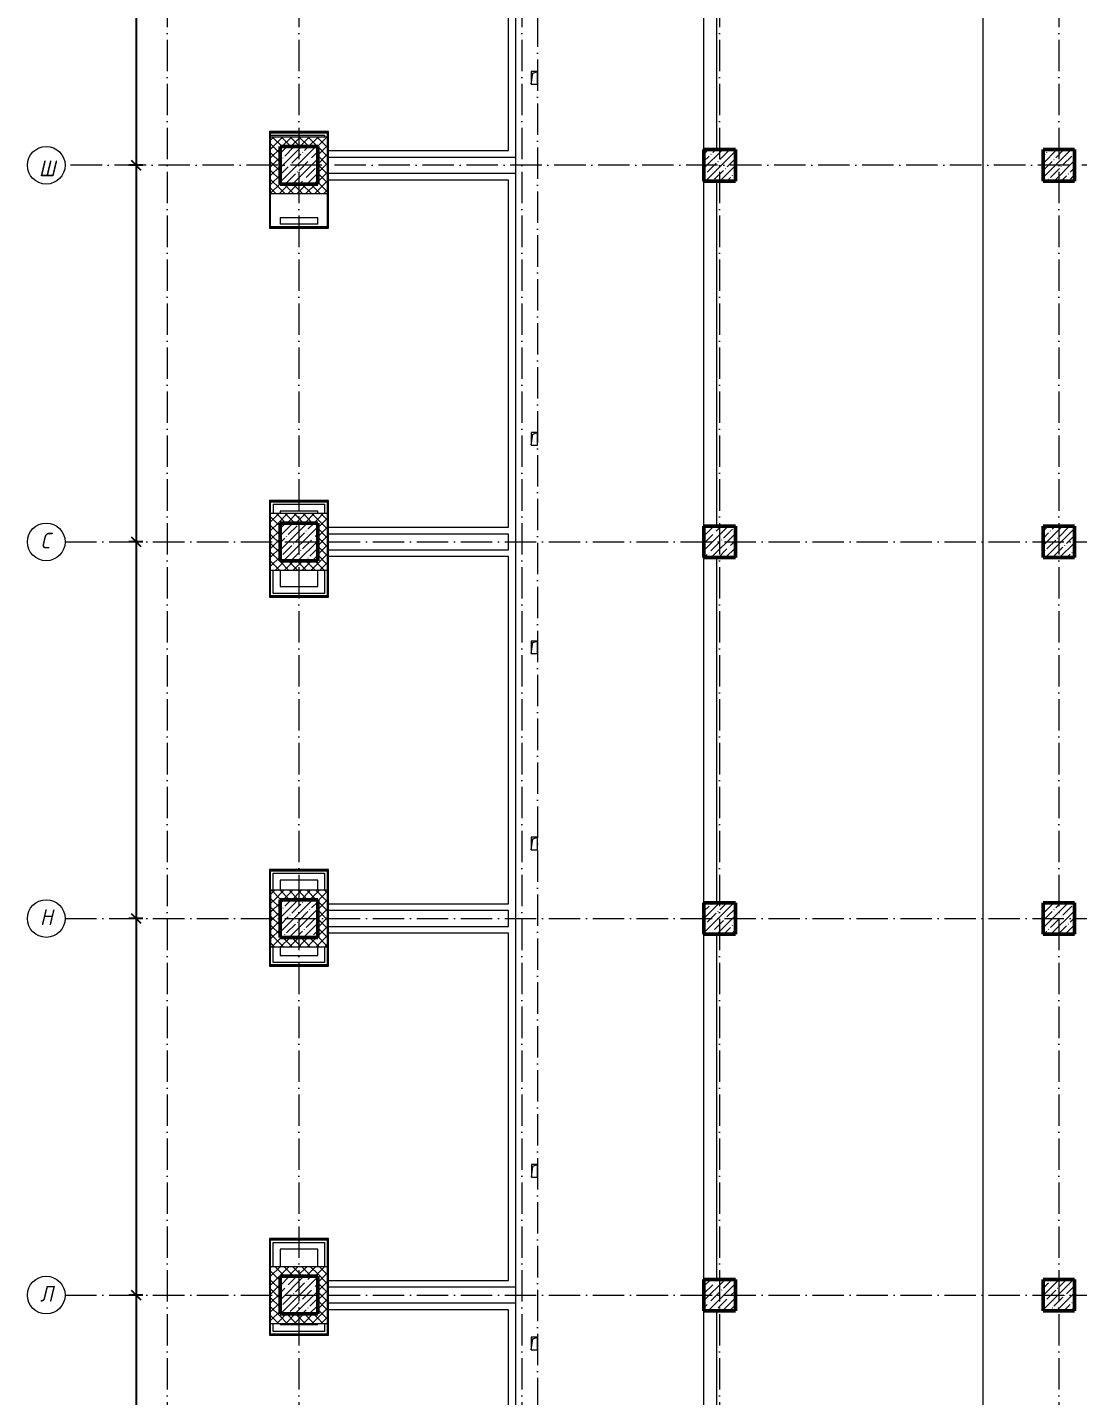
# Model space of a CAD drawing. Header units: millimetres. Extents: x -356862 to 418287, y 0 to 839748.
# Drawn here: x -109788 to -93065, y 476095 to 497895 of the extents above; entities that cross this region are included whole.
import ezdxf

# ---------------------------------------------------------------- set-up
doc = ezdxf.new("R2010")
doc.units = ezdxf.units.MM
doc.linetypes.add('50_200_ШТРИХ_1Т_ш5_п1_п1_', pattern=[700, 500, -100, 0, -100])
for name, color, linetype, lineweight in [('A-____-____-DIMS', 7, 'Continuous', 9), ('A-FLOR-____-OTLN', 7, 'Continuous', 9), ('A-GENM-____-OTLN', 7, 'Continuous', 9), ('A-WALL-____-MCUT-3', 7, 'Continuous', 9), ('A-WALL-____-OTLN', 7, 'Continuous', 9), ('A-WALL-____-PATT-1', 7, 'Continuous', 9), ('A-WALL-FNSH-MCUT-1', 7, 'Continuous', 9), ('I-WALL-____-OTLN', 7, 'Continuous', 9), ('S-COLS-____-MCUT', 7, 'Continuous', 50), ('S-COLS-____-OTLN', 7, 'Continuous', 9), ('S-GRID-____-IDEN', 7, 'Continuous', 9), ('S-GRID-____-OTLN-1', 7, '50_200_ШТРИХ_1Т_ш5_п1_п1_', 9)]:
    doc.layers.add(name, color=color, linetype=linetype, lineweight=lineweight)
doc.layers.add('G-____-____-SYMB-1', color=9, linetype='Continuous', lineweight=9, true_color=0x808080)
doc.styles.add('ISOCPEUR_I', font='isocpeui.ttf', dxfattribs={"width": 0.9, "height": 2.5})
doc.dimstyles.new('ISO-2_5_0_9К_БОЛЬШОЙ_ОСИ', dxfattribs={"dimscale": 304.8, "dimtxt": 248.995294, "dimasz": 0.492126, "dimexe": 0.393701, "dimexo": 0, "dimgap": 0, "dimtad": 1, "dimdec": 0, "dimzin": 0, "dimdsep": 46, "dimtxsty": 'ISOCPEUR_I', "dimblk1": 'OBLIQUE', "dimblk2": 'OBLIQUE', "dimsah": 1, "dimcen": 0.09, "dimdle": 0.393701, "dimazin": 0, "dimtfac": 1, "dimtdec": 4, "dimtix": 1, "dimtmove": 0, "dimatfit": 3, "dimfxl": 1, "dimtvp": 1, "dimtolj": 1, "dimtzin": 0, "dimarcsym": 2})
pattern_1 = [(45, (-176515.07, 459015.94), (-70.71068, 70.71068), []), (135, (-176515.07, 459015.94), (-70.71068, -70.71068), [])]

# ---------------------------------------------------------------- blocks, each defined once
blk = doc.blocks.new('BSC_Колонна _Прямоугольная - 600х600-V9-АР1_План отверстий 1 этажа в осях 1-64_А-ГГ')
at = {"layer": 'S-COLS-____-OTLN'}
h = blk.add_hatch(dxfattribs=at)
h.set_pattern_fill('FP_39', color=256, style=0, pattern_type=2)
h.set_pattern_definition([(315, (-36681.04, 71050), (114.04925, 114.04925), []), (315, (-36681.04, 70935.95), (114.04925, 114.04925), [201.613, -40.323, 3.353, -36.97])])
h.paths.add_polyline_path([(-300, 300), (-300, -300), (300, -300), (300, 300), (173, 300)], flags=0)
at = {"layer": 'S-COLS-____-MCUT'}
for p, q in [((300, 300), (-300, 300)), ((-300, 300), (-300, -300)), ((300, -300), (300, 300)), ((-300, -300), (300, -300))]:
    blk.add_line(p, q, dxfattribs=at)
blk = doc.blocks.new('BSC_Колонна _Прямоугольная - 600х600-V10-АР1_План отверстий 1 этажа в осях 1-64_А-ГГ')
at = {"layer": 'S-COLS-____-OTLN'}
h = blk.add_hatch(dxfattribs=at)
h.set_pattern_fill('FP_40', color=256, style=0, pattern_type=2)
h.set_pattern_definition([(45, (-71050, -30681.04), (-114.04925, 114.04925), []), (45, (-70935.95, -30681.04), (-114.04925, 114.04925), [201.613, -40.323, 3.353, -36.97])])
h.paths.add_polyline_path([(-300, -300), (300, -300), (300, 300), (-300, 300)], flags=0)
at = {"layer": 'S-COLS-____-MCUT'}
for p, q in [((300, 300), (-300, 300)), ((-300, 300), (-300, -300)), ((300, -300), (300, 300)), ((-300, -300), (300, -300))]:
    blk.add_line(p, q, dxfattribs=at)
blk = doc.blocks.new('BSC_Колонна _Прямоугольная - 600х600-V11-АР1_План отверстий 1 этажа в осях 1-64_А-ГГ')
at = {"layer": 'S-COLS-____-OTLN'}
h = blk.add_hatch(dxfattribs=at)
h.set_pattern_fill('FP_41', color=256, style=0, pattern_type=2)
h.set_pattern_definition([(45, (-71050, -24681.04), (-114.04925, 114.04925), []), (45, (-70935.95, -24681.04), (-114.04925, 114.04925), [201.613, -40.323, 3.353, -36.97])])
h.paths.add_polyline_path([(-300, -300), (300, -300), (300, 300), (-300, 300), (-300, 133)], flags=0)
at = {"layer": 'S-COLS-____-MCUT'}
for p, q in [((300, 300), (-300, 300)), ((-300, 300), (-300, -300)), ((300, -300), (300, 300)), ((-300, -300), (300, -300))]:
    blk.add_line(p, q, dxfattribs=at)
blk = doc.blocks.new('BSC_Колонна _Прямоугольная - 600х600-V12-АР1_План отверстий 1 этажа в осях 1-64_А-ГГ')
at = {"layer": 'S-COLS-____-OTLN'}
h = blk.add_hatch(dxfattribs=at)
h.set_pattern_fill('FP_42', color=256, style=0, pattern_type=2)
h.set_pattern_definition([(45, (-71050, -18681.04), (-114.04925, 114.04925), []), (45, (-70935.95, -18681.04), (-114.04925, 114.04925), [201.613, -40.323, 3.353, -36.97])])
h.paths.add_polyline_path([(-300, -300), (300, -300), (300, 300), (-300, 300), (-300, 113)], flags=0)
at = {"layer": 'S-COLS-____-MCUT'}
for p, q in [((300, 300), (-300, 300)), ((-300, 300), (-300, -300)), ((300, -300), (300, 300)), ((-300, -300), (300, -300))]:
    blk.add_line(p, q, dxfattribs=at)
blk = doc.blocks.new('BSC_Колонна _Прямоугольная - 500х500-27170131-АР1_План отверстий 1 этажа в осях 1-64_А-ГГ')
at = {"layer": 'S-COLS-____-OTLN'}
h = blk.add_hatch(dxfattribs=at)
h.set_pattern_fill('FP_51', color=256, style=0, pattern_type=2)
h.set_pattern_definition([(45, (-77750, -30681.04), (-114.04925, 114.04925), []), (45, (-77635.95, -30681.04), (-114.04925, 114.04925), [201.613, -40.323, 3.353, -36.97])])
h.paths.add_polyline_path([(-250, -250), (250, -250), (250, 250), (-250, 250)], flags=0)
at = {"layer": 'S-COLS-____-MCUT'}
for p, q in [((250, 250), (-250, 250)), ((-250, 250), (-250, -250)), ((250, -250), (250, 250)), ((-250, -250), (250, -250))]:
    blk.add_line(p, q, dxfattribs=at)
blk = doc.blocks.new('BSC_Колонна _Прямоугольная - 500х500-V20-АР1_План отверстий 1 этажа в осях 1-64_А-ГГ')
at = {"layer": 'S-COLS-____-OTLN'}
h = blk.add_hatch(dxfattribs=at)
h.set_pattern_fill('FP_52', color=256, style=0, pattern_type=2)
h.set_pattern_definition([(45, (-83150, -30681.04), (-114.04925, 114.04925), []), (45, (-83035.95, -30681.04), (-114.04925, 114.04925), [201.613, -40.323, 3.353, -36.97])])
h.paths.add_polyline_path([(-250, -250), (250, -250), (250, 250), (-250, 250)], flags=0)
at = {"layer": 'S-COLS-____-MCUT'}
for p, q in [((250, 250), (-250, 250)), ((-250, 250), (-250, -250)), ((250, -250), (250, 250)), ((-250, -250), (250, -250))]:
    blk.add_line(p, q, dxfattribs=at)
blk = doc.blocks.new('BSC_Колонна _Прямоугольная - 500х500-V21-АР1_План отверстий 1 этажа в осях 1-64_А-ГГ')
at = {"layer": 'S-COLS-____-OTLN'}
h = blk.add_hatch(dxfattribs=at)
h.set_pattern_fill('FP_53', color=256, style=0, pattern_type=2)
h.set_pattern_definition([(45, (-77750, -24681.04), (-114.04925, 114.04925), []), (45, (-77635.95, -24681.04), (-114.04925, 114.04925), [201.613, -40.323, 3.353, -36.97])])
h.paths.add_polyline_path([(-250, -250), (250, -250), (250, 250), (-250, 250)], flags=0)
at = {"layer": 'S-COLS-____-MCUT'}
for p, q in [((250, 250), (-250, 250)), ((-250, 250), (-250, -250)), ((250, -250), (250, 250)), ((-250, -250), (250, -250))]:
    blk.add_line(p, q, dxfattribs=at)
blk = doc.blocks.new('BSC_Колонна _Прямоугольная - 500х500-V22-АР1_План отверстий 1 этажа в осях 1-64_А-ГГ')
at = {"layer": 'S-COLS-____-OTLN'}
h = blk.add_hatch(dxfattribs=at)
h.set_pattern_fill('FP_54', color=256, style=0, pattern_type=2)
h.set_pattern_definition([(45, (-83150, -24681.04), (-114.04925, 114.04925), []), (45, (-83035.95, -24681.04), (-114.04925, 114.04925), [201.613, -40.323, 3.353, -36.97])])
h.paths.add_polyline_path([(-250, -250), (250, -250), (250, 250), (-250, 250)], flags=0)
at = {"layer": 'S-COLS-____-MCUT'}
for p, q in [((250, 250), (-250, 250)), ((-250, 250), (-250, -250)), ((250, -250), (250, 250)), ((-250, -250), (250, -250))]:
    blk.add_line(p, q, dxfattribs=at)
blk = doc.blocks.new('BSC_Колонна _Прямоугольная - 500х500-V23-АР1_План отверстий 1 этажа в осях 1-64_А-ГГ')
at = {"layer": 'S-COLS-____-OTLN'}
h = blk.add_hatch(dxfattribs=at)
h.set_pattern_fill('FP_55', color=256, style=0, pattern_type=2)
h.set_pattern_definition([(45, (-77750, -18681.04), (-114.04925, 114.04925), []), (45, (-77635.95, -18681.04), (-114.04925, 114.04925), [201.613, -40.323, 3.353, -36.97])])
h.paths.add_polyline_path([(-250, -250), (250, -250), (250, 250), (-250, 250)], flags=0)
at = {"layer": 'S-COLS-____-MCUT'}
for p, q in [((250, 250), (-250, 250)), ((-250, 250), (-250, -250)), ((250, -250), (250, 250)), ((-250, -250), (250, -250))]:
    blk.add_line(p, q, dxfattribs=at)
blk = doc.blocks.new('BSC_Колонна _Прямоугольная - 500х500-V24-АР1_План отверстий 1 этажа в осях 1-64_А-ГГ')
at = {"layer": 'S-COLS-____-OTLN'}
h = blk.add_hatch(dxfattribs=at)
h.set_pattern_fill('FP_56', color=256, style=0, pattern_type=2)
h.set_pattern_definition([(45, (-83150, -18681.04), (-114.04925, 114.04925), []), (45, (-83035.95, -18681.04), (-114.04925, 114.04925), [201.613, -40.323, 3.353, -36.97])])
h.paths.add_polyline_path([(-250, -250), (250, -250), (250, 250), (-250, 250)], flags=0)
at = {"layer": 'S-COLS-____-MCUT'}
for p, q in [((250, 250), (-250, 250)), ((-250, 250), (-250, -250)), ((250, -250), (250, 250)), ((-250, -250), (250, -250))]:
    blk.add_line(p, q, dxfattribs=at)
blk = doc.blocks.new('BSC_Колонна _Прямоугольная - 500х500-V90-АР1_План отверстий 1 этажа в осях 1-64_А-ГГ')
at = {"layer": 'S-COLS-____-OTLN'}
h = blk.add_hatch(dxfattribs=at)
h.set_pattern_fill('FP_122', color=256, style=0, pattern_type=2)
h.set_pattern_definition([(45, (-77750, -36681.04), (-114.04925, 114.04925), []), (45, (-77635.95, -36681.04), (-114.04925, 114.04925), [201.613, -40.323, 3.353, -36.97])])
h.paths.add_polyline_path([(-250, -250), (250, -250), (250, 250), (-250, 250)], flags=0)
at = {"layer": 'S-COLS-____-MCUT'}
for p, q in [((250, 250), (-250, 250)), ((-250, 250), (-250, -250)), ((250, -250), (250, 250)), ((-250, -250), (250, -250))]:
    blk.add_line(p, q, dxfattribs=at)
blk = doc.blocks.new('BSC_Колонна _Прямоугольная - 500х500-V91-АР1_План отверстий 1 этажа в осях 1-64_А-ГГ')
at = {"layer": 'S-COLS-____-OTLN'}
h = blk.add_hatch(dxfattribs=at)
h.set_pattern_fill('FP_123', color=256, style=0, pattern_type=2)
h.set_pattern_definition([(45, (-83150, -36681.04), (-114.04925, 114.04925), []), (45, (-83035.95, -36681.04), (-114.04925, 114.04925), [201.613, -40.323, 3.353, -36.97])])
h.paths.add_polyline_path([(-250, -250), (250, -250), (250, 250), (-250, 250)], flags=0)
at = {"layer": 'S-COLS-____-MCUT'}
for p, q in [((250, 250), (-250, 250)), ((-250, 250), (-250, -250)), ((250, -250), (250, 250)), ((-250, -250), (250, -250))]:
    blk.add_line(p, q, dxfattribs=at)
blk = doc.blocks.new('AR_Отверстие прямоугольное _в плите_ - AR_Отверстие прямоугольное _в плите_-V181-АР1_План отверстий 1 этажа в осях 1-64_А-ГГ')
at = {"layer": 'A-GENM-____-OTLN'}
for p, q in [((50, 100), (-50, 100)), ((-50, 100), (-50, -100)), ((-50, -100), (-25, 75)), ((-25, 75), (50, 100)), ((50, -100), (50, 100)), ((-50, -100), (50, -100))]:
    blk.add_line(p, q, dxfattribs=at)
blk = doc.blocks.new('Ось сетки - Круг_Ø6_00__ISO-2_5_0_9K_-25732049-АР1_План отверстий 1 этажа в осях 1-64_А-ГГ')
at = {"layer": 'S-GRID-____-IDEN'}
blk.add_circle((0, 0), 3, dxfattribs=at)
blk = doc.blocks.new('_Oblique')
at = {"color": 0, "linetype": 'ByBlock', "lineweight": -2}
blk.add_line((-0.5, -0.5), (0.5, 0.5), dxfattribs=at)
blk = doc.blocks.new('*D13240')
at = {"layer": 'A-____-____-DIMS', "color": 0, "lineweight": -2, "transparency": 16777216}
for p, q in [((-107949, 501847), (-108175, 501847)), ((-108055, 501967), (-108055, 495577)), ((-107949, 495697), (-108175, 495697))]:
    blk.add_line(p, q, dxfattribs=at)
at = {"layer": 'Defpoints', "color": 0, "transparency": 16777216}
for p in [(-107949, 501847), (-108055, 495697), (-107949, 495697)]:
    blk.add_point(p, dxfattribs=at)
at = {"layer": 'A-____-____-DIMS', "color": 0, "lineweight": -2, "transparency": 16777216, "xscale": 150, "yscale": 150, "zscale": 150}
for p, rotation in [((-108055, 501847), 90), ((-108055, 495697), 270)]:
    blk.add_blockref('_Oblique', p, dxfattribs=dict(at, rotation=rotation))
at = {"layer": 'A-____-____-DIMS', "color": 0, "transparency": 16777216, "insert": (-108056, 498772), "char_height": 2.5, "width": 701.02, "attachment_point": 5, "rotation": 90, "style": 'ISOCPEUR_I'}
blk.add_mtext('\\A1;6150', dxfattribs=at)
blk = doc.blocks.new('*D13241')
at = {"layer": 'A-____-____-DIMS', "color": 0, "lineweight": -2, "transparency": 16777216}
for p, q in [((-108055, 495817), (-108055, 489577)), ((-107949, 495697), (-108175, 495697)), ((-107949, 489697), (-108175, 489697))]:
    blk.add_line(p, q, dxfattribs=at)
at = {"layer": 'Defpoints', "color": 0, "transparency": 16777216}
for p in [(-107949, 495697), (-108055, 489697), (-107949, 489697)]:
    blk.add_point(p, dxfattribs=at)
at = {"layer": 'A-____-____-DIMS', "color": 0, "lineweight": -2, "transparency": 16777216, "xscale": 150, "yscale": 150, "zscale": 150}
for p, rotation in [((-108055, 495697), 90), ((-108055, 489697), 270)]:
    blk.add_blockref('_Oblique', p, dxfattribs=dict(at, rotation=rotation))
at = {"layer": 'A-____-____-DIMS', "color": 0, "transparency": 16777216, "insert": (-108056, 492697), "char_height": 2.5, "width": 758.48, "attachment_point": 5, "rotation": 90, "style": 'ISOCPEUR_I'}
blk.add_mtext('\\A1;6000', dxfattribs=at)
blk = doc.blocks.new('*D13242')
at = {"layer": 'A-____-____-DIMS', "color": 0, "lineweight": -2, "transparency": 16777216}
for p, q in [((-107949, 489697), (-108175, 489697)), ((-108055, 489817), (-108055, 483577)), ((-107949, 483697), (-108175, 483697))]:
    blk.add_line(p, q, dxfattribs=at)
at = {"layer": 'Defpoints', "color": 0, "transparency": 16777216}
for p in [(-107949, 489697), (-108055, 483697), (-107949, 483697)]:
    blk.add_point(p, dxfattribs=at)
at = {"layer": 'A-____-____-DIMS', "color": 0, "lineweight": -2, "transparency": 16777216, "xscale": 150, "yscale": 150, "zscale": 150}
for p, rotation in [((-108055, 489697), 90), ((-108055, 483697), 270)]:
    blk.add_blockref('_Oblique', p, dxfattribs=dict(at, rotation=rotation))
at = {"layer": 'A-____-____-DIMS', "color": 0, "transparency": 16777216, "insert": (-108056, 486697), "char_height": 2.5, "width": 758.48, "attachment_point": 5, "rotation": 90, "style": 'ISOCPEUR_I'}
blk.add_mtext('\\A1;6000', dxfattribs=at)
blk = doc.blocks.new('*D13243')
at = {"layer": 'A-____-____-DIMS', "color": 0, "lineweight": -2, "transparency": 16777216}
for p, q in [((-108055, 483817), (-108055, 477577)), ((-107949, 483697), (-108175, 483697)), ((-107949, 477697), (-108175, 477697))]:
    blk.add_line(p, q, dxfattribs=at)
at = {"layer": 'Defpoints', "color": 0, "transparency": 16777216}
for p in [(-107949, 483697), (-108055, 477697), (-107949, 477697)]:
    blk.add_point(p, dxfattribs=at)
at = {"layer": 'A-____-____-DIMS', "color": 0, "lineweight": -2, "transparency": 16777216, "xscale": 150, "yscale": 150, "zscale": 150}
for p, rotation in [((-108055, 483697), 90), ((-108055, 477697), 270)]:
    blk.add_blockref('_Oblique', p, dxfattribs=dict(at, rotation=rotation))
at = {"layer": 'A-____-____-DIMS', "color": 0, "transparency": 16777216, "insert": (-108056, 480697), "char_height": 2.5, "width": 758.48, "attachment_point": 5, "rotation": 90, "style": 'ISOCPEUR_I'}
blk.add_mtext('\\A1;6000', dxfattribs=at)
blk = doc.blocks.new('*D13244')
at = {"layer": 'A-____-____-DIMS', "color": 0, "lineweight": -2, "transparency": 16777216}
for p, q in [((-107949, 477697), (-108175, 477697)), ((-108055, 477817), (-108055, 475227)), ((-107949, 475347), (-108175, 475347))]:
    blk.add_line(p, q, dxfattribs=at)
at = {"layer": 'Defpoints', "color": 0, "transparency": 16777216}
for p in [(-107949, 477697), (-108055, 475347), (-107949, 475347)]:
    blk.add_point(p, dxfattribs=at)
at = {"layer": 'A-____-____-DIMS', "color": 0, "lineweight": -2, "transparency": 16777216, "xscale": 150, "yscale": 150, "zscale": 150}
for p, rotation in [((-108055, 477697), 90), ((-108055, 475347), 270)]:
    blk.add_blockref('_Oblique', p, dxfattribs=dict(at, rotation=rotation))
at = {"layer": 'A-____-____-DIMS', "color": 0, "transparency": 16777216, "insert": (-108056, 476522), "char_height": 2.5, "width": 758.48, "attachment_point": 5, "rotation": 90, "style": 'ISOCPEUR_I'}
blk.add_mtext('\\A1;2350', dxfattribs=at)

msp = doc.modelspace()

# ---------------------------------------------------------------- hatches: boundary and pattern name
at = {"layer": 'A-WALL-____-PATT-1'}
h = msp.add_hatch(dxfattribs=at)
h.set_pattern_fill('FP_1', color=256, style=0, pattern_type=2)
h.set_pattern_definition(pattern_1)
h.paths.add_polyline_path([(-105165.0675, 495996.983), (-105165.0675, 496146.983), (-105915.0675, 496146.983), (-105915.0675, 495996.983), (-105765.0675, 495996.983)], flags=0)
h = msp.add_hatch(dxfattribs=at)
h.set_pattern_fill('FP_1', color=256, style=0, pattern_type=2)
h.set_pattern_definition(pattern_1)
h.paths.add_polyline_path([(-105765.0675, 495246.983), (-105765.0675, 495996.983), (-105915.0675, 495996.983), (-105915.0675, 495246.983), (-105831.446, 495246.983)], flags=0)
h = msp.add_hatch(dxfattribs=at)
h.set_pattern_fill('FP_1', color=256, style=0, pattern_type=2)
h.set_pattern_definition(pattern_1)
h.paths.add_polyline_path([(-105165.0675, 495246.983), (-105015.0675, 495246.983), (-105015.0675, 496146.983), (-105165.0675, 496146.983), (-105165.0675, 495396.983)], flags=0)
h = msp.add_hatch(dxfattribs=at)
h.set_pattern_fill('FP_1', color=256, style=0, pattern_type=2)
h.set_pattern_definition(pattern_1)
h.paths.add_polyline_path([(-105165.0675, 495246.983), (-105165.0675, 495396.983), (-105765.0675, 495396.983), (-105765.0675, 495246.983)], flags=0)
h = msp.add_hatch(dxfattribs=at)
h.set_pattern_fill('FP_1', color=256, style=0, pattern_type=2)
h.set_pattern_definition(pattern_1)
h.paths.add_polyline_path([(-105765.0675, 489996.983), (-105165.0675, 489996.983), (-105165.0675, 490146.983), (-105915.0675, 490146.983), (-105915.0675, 489996.983), (-105831.446, 489996.983)], flags=0)
h = msp.add_hatch(dxfattribs=at)
h.set_pattern_fill('FP_1', color=256, style=0, pattern_type=2)
h.set_pattern_definition(pattern_1)
h.paths.add_polyline_path([(-105165.0675, 489246.983), (-105015.0675, 489246.983), (-105015.0675, 490146.983), (-105165.0675, 490146.983), (-105165.0675, 489396.983)], flags=0)
h = msp.add_hatch(dxfattribs=at)
h.set_pattern_fill('FP_1', color=256, style=0, pattern_type=2)
h.set_pattern_definition(pattern_1)
h.paths.add_polyline_path([(-105915.0675, 489246.983), (-105765.0675, 489246.983), (-105765.0675, 489996.983), (-105915.0675, 489996.983)], flags=0)
h = msp.add_hatch(dxfattribs=at)
h.set_pattern_fill('FP_1', color=256, style=0, pattern_type=2)
h.set_pattern_definition(pattern_1)
h.paths.add_polyline_path([(-105165.0675, 489246.983), (-105165.0675, 489396.983), (-105765.0675, 489396.983), (-105765.0675, 489246.983)], flags=0)
h = msp.add_hatch(dxfattribs=at)
h.set_pattern_fill('FP_1', color=256, style=0, pattern_type=2)
h.set_pattern_definition(pattern_1)
h.paths.add_polyline_path([(-105765.0675, 483996.983), (-105165.0675, 483996.983), (-105165.0675, 484146.983), (-105915.0675, 484146.983), (-105915.0675, 483996.983), (-105831.446, 483996.983)], flags=0)
h = msp.add_hatch(dxfattribs=at)
h.set_pattern_fill('FP_1', color=256, style=0, pattern_type=2)
h.set_pattern_definition(pattern_1)
h.paths.add_polyline_path([(-105765.0675, 483246.983), (-105765.0675, 483996.983), (-105915.0675, 483996.983), (-105915.0675, 483246.983), (-105831.446, 483246.983)], flags=0)
h = msp.add_hatch(dxfattribs=at)
h.set_pattern_fill('FP_1', color=256, style=0, pattern_type=2)
h.set_pattern_definition(pattern_1)
h.paths.add_polyline_path([(-105165.0675, 483246.983), (-105015.0675, 483246.983), (-105015.0675, 484146.983), (-105165.0675, 484146.983), (-105165.0675, 483396.983)], flags=0)
h = msp.add_hatch(dxfattribs=at)
h.set_pattern_fill('FP_1', color=256, style=0, pattern_type=2)
h.set_pattern_definition(pattern_1)
h.paths.add_polyline_path([(-105165.0675, 483246.983), (-105165.0675, 483396.983), (-105765.0675, 483396.983), (-105765.0675, 483246.983)], flags=0)
h = msp.add_hatch(dxfattribs=at)
h.set_pattern_fill('FP_1', color=256, style=0, pattern_type=2)
h.set_pattern_definition(pattern_1)
h.paths.add_polyline_path([(-105765.0675, 477996.983), (-105165.0675, 477996.983), (-105165.0675, 478146.983), (-105915.0675, 478146.983), (-105915.0675, 477996.983), (-105831.446, 477996.983)], flags=0)
h = msp.add_hatch(dxfattribs=at)
h.set_pattern_fill('FP_1', color=256, style=0, pattern_type=2)
h.set_pattern_definition(pattern_1)
h.paths.add_polyline_path([(-105165.0675, 477246.983), (-105015.0675, 477246.983), (-105015.0675, 478146.983), (-105165.0675, 478146.983), (-105165.0675, 477396.983)], flags=0)
h = msp.add_hatch(dxfattribs=at)
h.set_pattern_fill('FP_1', color=256, style=0, pattern_type=2)
h.set_pattern_definition(pattern_1)
h.paths.add_polyline_path([(-105765.0675, 477246.983), (-105765.0675, 477996.983), (-105915.0675, 477996.983), (-105915.0675, 477246.983), (-105831.446, 477246.983)], flags=0)
h = msp.add_hatch(dxfattribs=at)
h.set_pattern_fill('FP_1', color=256, style=0, pattern_type=2)
h.set_pattern_definition(pattern_1)
h.paths.add_polyline_path([(-105165.0675, 477246.983), (-105165.0675, 477396.983), (-105765.0675, 477396.983), (-105765.0675, 477246.983)], flags=0)

# ---------------------------------------------------------------- linework, layer by layer
at = {"layer": 'A-FLOR-____-OTLN'}
for p, q in [((-102015.0675, 495821.983), (-102015.0675, 495571.983)), ((-102015.0675, 477821.983), (-102015.0675, 477571.983))]:
    msp.add_line(p, q, dxfattribs=at)
at = {"layer": 'A-WALL-____-MCUT-3'}
for p, q in [((-105927.0675, 496228.983), (-105003.0675, 496228.983)), ((-105927.0675, 494704.983), (-105927.0675, 496228.983)), ((-105922.0675, 496223.983), (-105008.0675, 496223.983)), ((-105922.0675, 494709.983), (-105922.0675, 496223.983)), ((-105008.0675, 496223.983), (-105008.0675, 494709.983)), ((-105003.0675, 496228.983), (-105003.0675, 494704.983)), ((-105015.0675, 496146.983), (-105915.0675, 496146.983)), ((-105915.0675, 495246.983), (-105015.0675, 495246.983)), ((-105003.0675, 494704.983), (-105927.0675, 494704.983)), ((-105008.0675, 494709.983), (-105922.0675, 494709.983)), ((-105927.0675, 490348.983), (-105003.0675, 490348.983)), ((-105927.0675, 488824.983), (-105927.0675, 490348.983)), ((-105922.0675, 490343.983), (-105008.0675, 490343.983)), ((-105922.0675, 488829.983), (-105922.0675, 490343.983)), ((-105008.0675, 490343.983), (-105008.0675, 488829.983)), ((-105003.0675, 490348.983), (-105003.0675, 488824.983)), ((-105015.0675, 490146.983), (-105915.0675, 490146.983)), ((-105915.0675, 489246.983), (-105015.0675, 489246.983)), ((-105003.0675, 488824.983), (-105927.0675, 488824.983)), ((-105008.0675, 488829.983), (-105922.0675, 488829.983)), ((-105927.0675, 484468.983), (-105003.0675, 484468.983)), ((-105927.0675, 482944.983), (-105927.0675, 484468.983)), ((-105922.0675, 484463.983), (-105008.0675, 484463.983)), ((-105922.0675, 482949.983), (-105922.0675, 484463.983)), ((-105008.0675, 484463.983), (-105008.0675, 482949.983)), ((-105003.0675, 484468.983), (-105003.0675, 482944.983)), ((-105015.0675, 484146.983), (-105915.0675, 484146.983)), ((-105915.0675, 484146.983), (-105915.0675, 483246.983)), ((-105915.0675, 483246.983), (-105015.0675, 483246.983)), ((-105003.0675, 482944.983), (-105927.0675, 482944.983)), ((-105008.0675, 482949.983), (-105922.0675, 482949.983)), ((-105927.0675, 478588.983), (-105003.0675, 478588.983)), ((-105927.0675, 477064.983), (-105927.0675, 478588.983)), ((-105922.0675, 478583.983), (-105008.0675, 478583.983)), ((-105922.0675, 477069.983), (-105922.0675, 478583.983)), ((-105008.0675, 478583.983), (-105008.0675, 477069.983)), ((-105003.0675, 478588.983), (-105003.0675, 477064.983)), ((-105015.0675, 478146.983), (-105915.0675, 478146.983)), ((-105915.0675, 477246.983), (-105015.0675, 477246.983)), ((-105003.0675, 477064.983), (-105927.0675, 477064.983)), ((-105008.0675, 477069.983), (-105922.0675, 477069.983))]:
    msp.add_line(p, q, dxfattribs=at)
at = {"layer": 'A-WALL-____-OTLN'}
for p, q in [((-102125.0675, 495931.983), (-102125.0675, 501586.983)), ((-102015.0675, 501446.983), (-102015.0675, 495821.983)), ((-105915.0675, 496176.983), (-105055.0675, 496176.983)), ((-105055.0675, 496176.983), (-105055.0675, 496146.983)), ((-104995.0675, 495931.983), (-102125.0675, 495931.983)), ((-102015.0675, 495821.983), (-104995.0675, 495821.983)), ((-104995.0675, 495571.983), (-102015.0675, 495571.983)), ((-102015.0675, 495571.983), (-102015.0675, 477821.983)), ((-102125.0675, 495461.983), (-104995.0675, 495461.983)), ((-102125.0675, 489931.983), (-102125.0675, 495461.983)), ((-105765.0675, 494866.983), (-105165.0675, 494866.983)), ((-105765.0675, 494866.983), (-105765.0675, 494756.983)), ((-105165.0675, 494756.983), (-105165.0675, 494866.983)), ((-105165.0675, 494756.983), (-105765.0675, 494756.983)), ((-105875.0675, 490296.983), (-105055.0675, 490296.983)), ((-105875.0675, 490296.983), (-105875.0675, 490146.983)), ((-105055.0675, 490296.983), (-105055.0675, 490146.983)), ((-105165.0675, 490186.983), (-105765.0675, 490186.983)), ((-105765.0675, 490186.983), (-105765.0675, 490146.983)), ((-105165.0675, 490146.983), (-105165.0675, 490186.983)), ((-104995.0675, 489931.983), (-102125.0675, 489931.983)), ((-102125.0675, 489821.983), (-104995.0675, 489821.983)), ((-102125.0675, 489571.983), (-102125.0675, 489821.983)), ((-104995.0675, 489571.983), (-102125.0675, 489571.983)), ((-102125.0675, 489461.983), (-104995.0675, 489461.983)), ((-102125.0675, 483931.983), (-102125.0675, 489461.983)), ((-105875.0675, 488876.983), (-105875.0675, 489246.983)), ((-105765.0675, 489246.983), (-105765.0675, 488986.983)), ((-105165.0675, 488986.983), (-105165.0675, 489246.983)), ((-105055.0675, 489246.983), (-105055.0675, 488876.983)), ((-105765.0675, 488986.983), (-105165.0675, 488986.983)), ((-105055.0675, 488876.983), (-105875.0675, 488876.983)), ((-105875.0675, 484416.983), (-105055.0675, 484416.983)), ((-105875.0675, 484146.983), (-105875.0675, 484416.983)), ((-105055.0675, 484416.983), (-105055.0675, 484146.983)), ((-105165.0675, 484306.983), (-105765.0675, 484306.983)), ((-105765.0675, 484306.983), (-105765.0675, 484146.983)), ((-105165.0675, 484146.983), (-105165.0675, 484306.983)), ((-104995.0675, 483931.983), (-102125.0675, 483931.983)), ((-102125.0675, 483821.983), (-104995.0675, 483821.983)), ((-102125.0675, 483571.983), (-102125.0675, 483821.983)), ((-104995.0675, 483571.983), (-102125.0675, 483571.983)), ((-102125.0675, 483461.983), (-104995.0675, 483461.983)), ((-102125.0675, 477931.983), (-102125.0675, 483461.983)), ((-105875.0675, 482996.983), (-105875.0675, 483246.983)), ((-105765.0675, 483246.983), (-105765.0675, 483106.983)), ((-105765.0675, 483106.983), (-105165.0675, 483106.983)), ((-105165.0675, 483106.983), (-105165.0675, 483246.983)), ((-105055.0675, 483246.983), (-105055.0675, 482996.983)), ((-105055.0675, 482996.983), (-105875.0675, 482996.983)), ((-105875.0675, 478536.983), (-105055.0675, 478536.983)), ((-105875.0675, 478146.983), (-105875.0675, 478536.983)), ((-105055.0675, 478536.983), (-105055.0675, 478146.983)), ((-105165.0675, 478426.983), (-105765.0675, 478426.983)), ((-105765.0675, 478426.983), (-105765.0675, 478146.983)), ((-105165.0675, 478146.983), (-105165.0675, 478426.983)), ((-104995.0675, 477931.983), (-102125.0675, 477931.983)), ((-102015.0675, 477821.983), (-104995.0675, 477821.983)), ((-104995.0675, 477571.983), (-102015.0675, 477571.983)), ((-102125.0675, 477461.983), (-104995.0675, 477461.983)), ((-102125.0675, 471881.983), (-102125.0675, 477461.983)), ((-102015.0675, 477571.983), (-102015.0675, 471846.983)), ((-105875.0675, 477116.983), (-105875.0675, 477246.983)), ((-105765.0675, 477246.983), (-105765.0675, 477226.983)), ((-105765.0675, 477226.983), (-105165.0675, 477226.983)), ((-105165.0675, 477226.983), (-105165.0675, 477246.983)), ((-105055.0675, 477246.983), (-105055.0675, 477116.983)), ((-105055.0675, 477116.983), (-105875.0675, 477116.983))]:
    msp.add_line(p, q, dxfattribs=at)
at = {"layer": 'A-WALL-FNSH-MCUT-1'}
for p, q in [((-104995.0675, 496236.983), (-105935.0675, 496236.983)), ((-105935.0675, 496236.983), (-105935.0675, 494696.983)), ((-105915.0675, 496216.983), (-105015.0675, 496216.983)), ((-105915.0675, 494716.983), (-105915.0675, 496216.983)), ((-105015.0675, 496216.983), (-105015.0675, 494716.983)), ((-104995.0675, 494696.983), (-104995.0675, 496236.983)), ((-105935.0675, 494696.983), (-104995.0675, 494696.983)), ((-105015.0675, 494716.983), (-105915.0675, 494716.983)), ((-104995.0675, 490356.983), (-105935.0675, 490356.983)), ((-105935.0675, 490356.983), (-105935.0675, 488816.983)), ((-105915.0675, 490336.983), (-105015.0675, 490336.983)), ((-105915.0675, 488836.983), (-105915.0675, 490336.983)), ((-105015.0675, 490336.983), (-105015.0675, 488836.983)), ((-104995.0675, 488816.983), (-104995.0675, 490356.983)), ((-105935.0675, 488816.983), (-104995.0675, 488816.983)), ((-105015.0675, 488836.983), (-105915.0675, 488836.983)), ((-104995.0675, 484476.983), (-105935.0675, 484476.983)), ((-105935.0675, 484476.983), (-105935.0675, 482936.983)), ((-105915.0675, 484456.983), (-105015.0675, 484456.983)), ((-105915.0675, 482956.983), (-105915.0675, 484456.983)), ((-105015.0675, 484456.983), (-105015.0675, 482956.983)), ((-104995.0675, 482936.983), (-104995.0675, 484476.983)), ((-105935.0675, 482936.983), (-104995.0675, 482936.983)), ((-105015.0675, 482956.983), (-105915.0675, 482956.983)), ((-104995.0675, 478596.983), (-105935.0675, 478596.983)), ((-105935.0675, 478596.983), (-105935.0675, 477056.983)), ((-105915.0675, 478576.983), (-105015.0675, 478576.983)), ((-105915.0675, 477076.983), (-105915.0675, 478576.983)), ((-105015.0675, 478576.983), (-105015.0675, 477076.983)), ((-104995.0675, 477056.983), (-104995.0675, 478596.983)), ((-105935.0675, 477056.983), (-104995.0675, 477056.983)), ((-105015.0675, 477076.983), (-105915.0675, 477076.983))]:
    msp.add_line(p, q, dxfattribs=at)
at = {"layer": 'G-____-____-SYMB-1'}
msp.add_line((-94572.0697, 504422.2671), (-94572.0697, 454227.4831), dxfattribs=at)
at = {"layer": 'I-WALL-____-OTLN'}
for p, q in [((-99015.0675, 495946.983), (-99015.0675, 501446.983)), ((-98815.0675, 501446.983), (-98815.0675, 495946.983)), ((-99015.0675, 489946.983), (-99015.0675, 495446.983)), ((-98815.0675, 495446.983), (-98815.0675, 489946.983)), ((-99015.0675, 483946.983), (-99015.0675, 489446.983)), ((-98815.0675, 489446.983), (-98815.0675, 483946.983)), ((-99015.0675, 477946.983), (-99015.0675, 483446.983)), ((-98815.0675, 483446.983), (-98815.0675, 477946.983)), ((-99015.0675, 475596.983), (-99015.0675, 477446.983)), ((-98815.0675, 477446.983), (-98815.0675, 475596.983))]:
    msp.add_line(p, q, dxfattribs=at)
at = {"layer": 'S-GRID-____-OTLN-1'}
for p, q in [((-107565.0675, 508896.9006), (-107565.0675, 454780.9128)), ((-105465.0675, 508896.9006), (-105465.0675, 454780.9128)), ((-101915.0675, 508896.9006), (-101915.0675, 470346.983)), ((-98765.0675, 508896.9006), (-98765.0675, 467585.8406)), ((-93365.0675, 508896.9006), (-93365.0675, 470838.6753)), ((-101665.0675, 508584.0266), (-101665.0675, 470346.983)), ((-86196.2802, 495696.983), (-109188.297, 495696.983)), ((-109188.297, 489696.983), (-86196.2802, 489696.983)), ((-109188.297, 483696.983), (-86196.2802, 483696.983)), ((-109188.297, 477696.983), (-86196.2802, 477696.983))]:
    msp.add_line(p, q, dxfattribs=at)

# ---------------------------------------------------------------- block references
at = {"layer": 'A-GENM-____-OTLN'}
for p in [(-101715.0675, 497091.983), (-101715.0675, 491338.5312), (-101715.0675, 488016.983), (-101715.0675, 484893.136), (-101713.5527, 479676.983), (-101715.0675, 476926.7955)]:
    msp.add_blockref('AR_Отверстие прямоугольное _в плите_ - AR_Отверстие прямоугольное _в плите_-V181-АР1_План отверстий 1 этажа в осях 1-64_А-ГГ', p, dxfattribs=at)
at = {"layer": 'S-COLS-____-OTLN', "rotation": 89.9999999999999}
msp.add_blockref('BSC_Колонна _Прямоугольная - 600х600-V9-АР1_План отверстий 1 этажа в осях 1-64_А-ГГ', (-105465.0675, 495696.983), dxfattribs=at)
at = {"layer": 'S-COLS-____-OTLN'}
for name, p in [('BSC_Колонна _Прямоугольная - 500х500-V90-АР1_План отверстий 1 этажа в осях 1-64_А-ГГ', (-98765.0675, 495696.983)), ('BSC_Колонна _Прямоугольная - 500х500-V91-АР1_План отверстий 1 этажа в осях 1-64_А-ГГ', (-93365.0675, 495696.983)), ('BSC_Колонна _Прямоугольная - 600х600-V10-АР1_План отверстий 1 этажа в осях 1-64_А-ГГ', (-105465.0675, 489696.983)), ('BSC_Колонна _Прямоугольная - 500х500-27170131-АР1_План отверстий 1 этажа в осях 1-64_А-ГГ', (-98765.0675, 489696.983)), ('BSC_Колонна _Прямоугольная - 500х500-V20-АР1_План отверстий 1 этажа в осях 1-64_А-ГГ', (-93365.0675, 489696.983)), ('BSC_Колонна _Прямоугольная - 600х600-V11-АР1_План отверстий 1 этажа в осях 1-64_А-ГГ', (-105465.0675, 483696.983)), ('BSC_Колонна _Прямоугольная - 500х500-V21-АР1_План отверстий 1 этажа в осях 1-64_А-ГГ', (-98765.0675, 483696.983)), ('BSC_Колонна _Прямоугольная - 500х500-V22-АР1_План отверстий 1 этажа в осях 1-64_А-ГГ', (-93365.0675, 483696.983)), ('BSC_Колонна _Прямоугольная - 600х600-V12-АР1_План отверстий 1 этажа в осях 1-64_А-ГГ', (-105465.0675, 477696.983)), ('BSC_Колонна _Прямоугольная - 500х500-V23-АР1_План отверстий 1 этажа в осях 1-64_А-ГГ', (-98765.0675, 477696.983)), ('BSC_Колонна _Прямоугольная - 500х500-V24-АР1_План отверстий 1 этажа в осях 1-64_А-ГГ', (-93365.0675, 477696.983))]:
    msp.add_blockref(name, p, dxfattribs=at)
at = {"layer": 'S-GRID-____-IDEN', "xscale": 99.99999999999993, "yscale": 99.99999999999993, "zscale": 99.99999999999993}
for p, rotation in [((-109488.297, 495696.983), 89.99999999999982), ((-109488.297, 489696.983), 269.9999999999995), ((-109488.297, 483696.983), 269.9999999999995), ((-109488.297, 477696.983), 269.9999999999995)]:
    msp.add_blockref('Ось сетки - Круг_Ø6_00__ISO-2_5_0_9K_-25732049-АР1_План отверстий 1 этажа в осях 1-64_А-ГГ', p, dxfattribs=dict(at, rotation=rotation))

# ---------------------------------------------------------------- texts
at = {"layer": 'S-GRID-____-IDEN', "char_height": 250, "attachment_point": 1, "style": 'ISOCPEUR_I'}
for s, insert, width in [('\\fISOCPEUR|b0|i1|c204|p34|;\\W.9;Ш', (-109604.9675, 495773.0588), 281.392312), ('\\fISOCPEUR|b0|i1|c204|p34|;\\W.9;С', (-109577.2765, 489843.6154), 202.02525), ('\\fISOCPEUR|b0|i1|c204|p34|;\\W.9;Н', (-109586.2765, 483843.6154), 223.670812), ('\\fISOCPEUR|b0|i1|c204|p34|;\\W.9;Л', (-109586.2765, 477843.6154), 223.670812)]:
    msp.add_mtext(s, dxfattribs=dict(at, insert=insert, width=width))

# ---------------------------------------------------------------- dimensions: what is measured, and where the dimension line sits
at = {"layer": 'A-____-____-DIMS'}
for base, p1, p2, override, picture, middle in [((-108054.7095, 495696.983), (-107948.6435, 501846.983), (-107948.6435, 495696.983), {"dimpost": '<>', "dimfxl": 6150}, '*D13240', (-108055.9595, 498771.983)), ((-108054.7095, 489696.983), (-107948.6435, 495696.983), (-107948.6435, 489696.983), {"dimpost": '<>', "dimfxl": 6000}, '*D13241', (-108055.9595, 492696.983)), ((-108054.7095, 483696.983), (-107948.6435, 489696.983), (-107948.6435, 483696.983), {"dimpost": '<>', "dimfxl": 6000}, '*D13242', (-108055.9595, 486696.983)), ((-108054.7095, 477696.983), (-107948.6435, 483696.983), (-107948.6435, 477696.983), {"dimpost": '<>', "dimfxl": 6000}, '*D13243', (-108055.9595, 480696.983)), ((-108054.7095, 475346.983), (-107948.6435, 477696.983), (-107948.6435, 475346.983), {"dimpost": '<>', "dimfxl": 2350}, '*D13244', (-108055.9595, 476521.983))]:
    dim = msp.add_linear_dim(base=base, p1=p1, p2=p2, angle=90, dimstyle='ISO-2_5_0_9К_БОЛЬШОЙ_ОСИ', override=override, dxfattribs=at)
    dim.commit()
    dim.dimension.update_dxf_attribs({"geometry": picture, "text_midpoint": middle})

doc.saveas('drawing.dxf')
